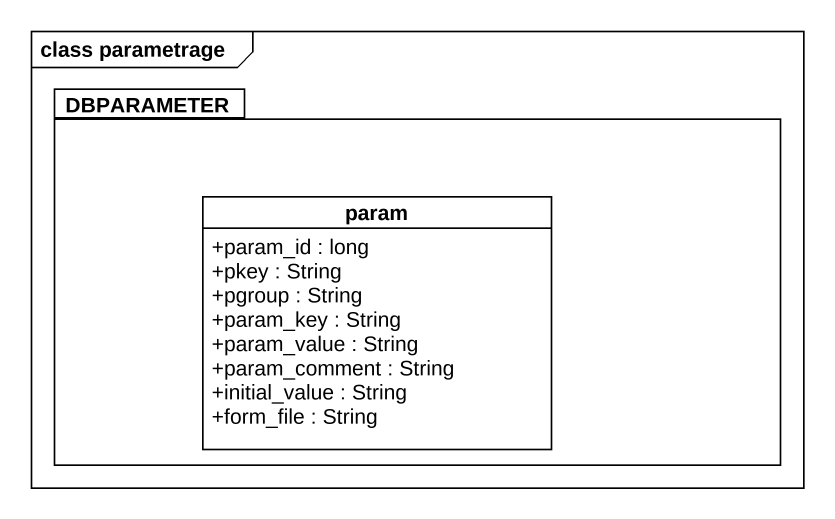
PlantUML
@startuml
mainframe class parametrage
hide circle
hide empty members
skinparam classAttributeIconSize 0
package DBPARAMETER {
  class param {
    +param_id : long
    +pkey : String
    +pgroup : String
    +param_key : String
    +param_value : String
    +param_comment : String
    +initial_value : String
    +form_file : String
  }
}
@enduml
